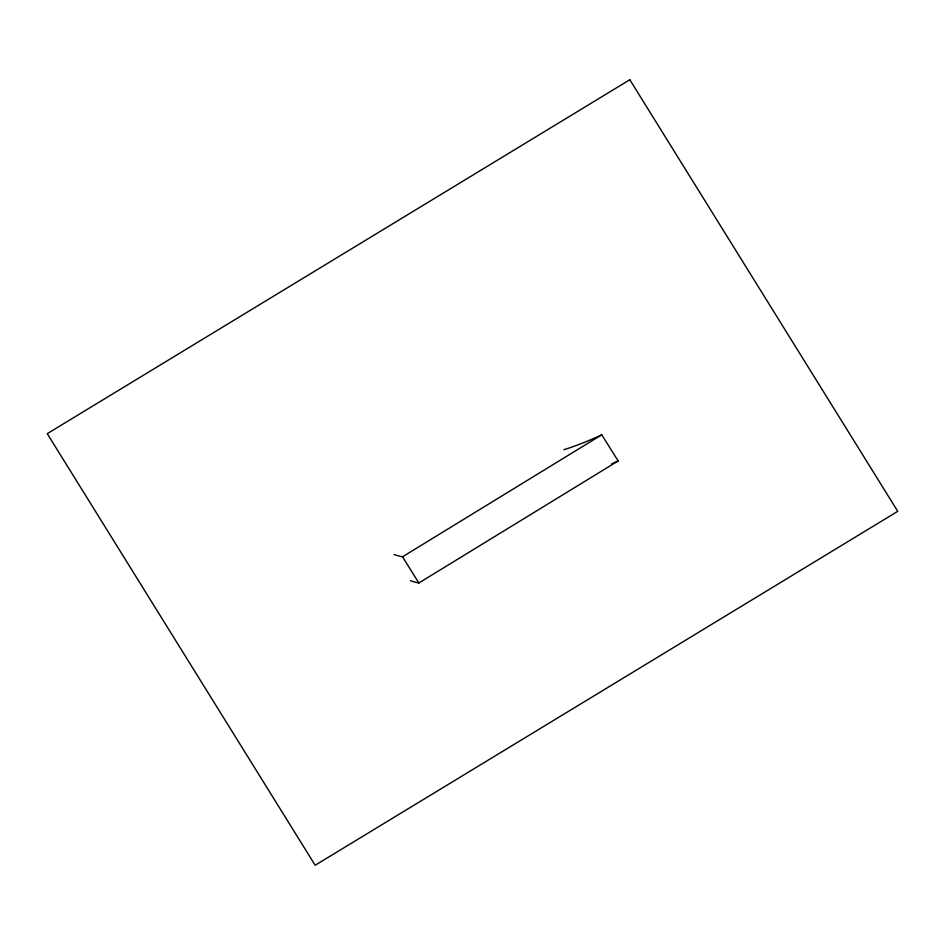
<?xml version="1.0" encoding="UTF-8"?>
<svg xmlns="http://www.w3.org/2000/svg" width="945" height="945" viewBox="0 0 945 945"><rect width="100%" height="100%" fill="white"/><g stroke="black" fill="none" stroke-linecap="round" stroke-linejoin="round"><path stroke-width="1.42" d="M394.065 554.479A221.461 74.761 -32 0 0 402.511 556.806L601.788 434.783L618.136 460.959L418.871 582.982A221.461 74.761 -32 0 1 410.425 580.655M402.511 556.806L418.871 582.982M618.136 460.959A149.204 50.368 -32 0 1 611.486 463.983M601.788 434.783A149.204 50.368 -32 0 1 563.881 449.726M629.831 79.746L47.25 433.672L315.169 865.254L897.75 511.328L629.831 79.746"/></g></svg>
